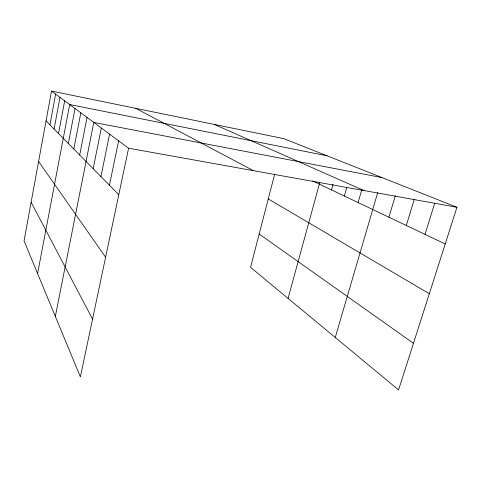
<?xml version="1.0" encoding="UTF-8"?>
<svg xmlns="http://www.w3.org/2000/svg" width="481" height="481" viewBox="0 0 481 481"><rect width="100%" height="100%" fill="white"/><g stroke="black" fill="none" stroke-linecap="round" stroke-linejoin="round"><path stroke-width="0.72" d="M51.509 91.083L24.05 240.849L80.381 376.876L128.589 148.202L51.509 91.083L283.844 138.672L456.95 207.287L398.557 389.917L250.565 267.298L274.543 174.627M49.946 124.826L55.622 94.132M54.1 129.04L59.999 97.372M58.526 133.538L64.676 100.842M37.602 273.581L69.679 104.551L327.092 155.814M68.35 143.5L75.048 108.532M73.809 149.044L80.826 112.813M79.696 155.014L87.055 117.43M55.333 316.39L93.801 122.421L382.094 177.615M93.17 168.687L101.347 128.018M100.938 176.569L109.59 134.127M109.44 185.197L118.633 140.825M288.071 298.37L319.727 182.72M331.463 189.905L333.044 184.217M344.36 196.032L346.783 187.458M358.086 202.561L361.814 189.616M335.257 337.464L377.729 192.508M388.913 217.214L395.34 195.701M406.283 225.475L414.315 199.158M424.994 234.373L434.716 203.247M128.589 148.202L456.95 207.287M214.364 124.441L363.955 190.554M312.614 180.94L445.214 243.987M135.726 108.333L253.505 170.683M268.254 198.936L429.317 293.717M259.181 234L413.462 343.302M46.05 120.875L118.789 194.685M38.606 161.478L105.604 257.239M31.127 202.26L92.55 319.131"/></g></svg>
